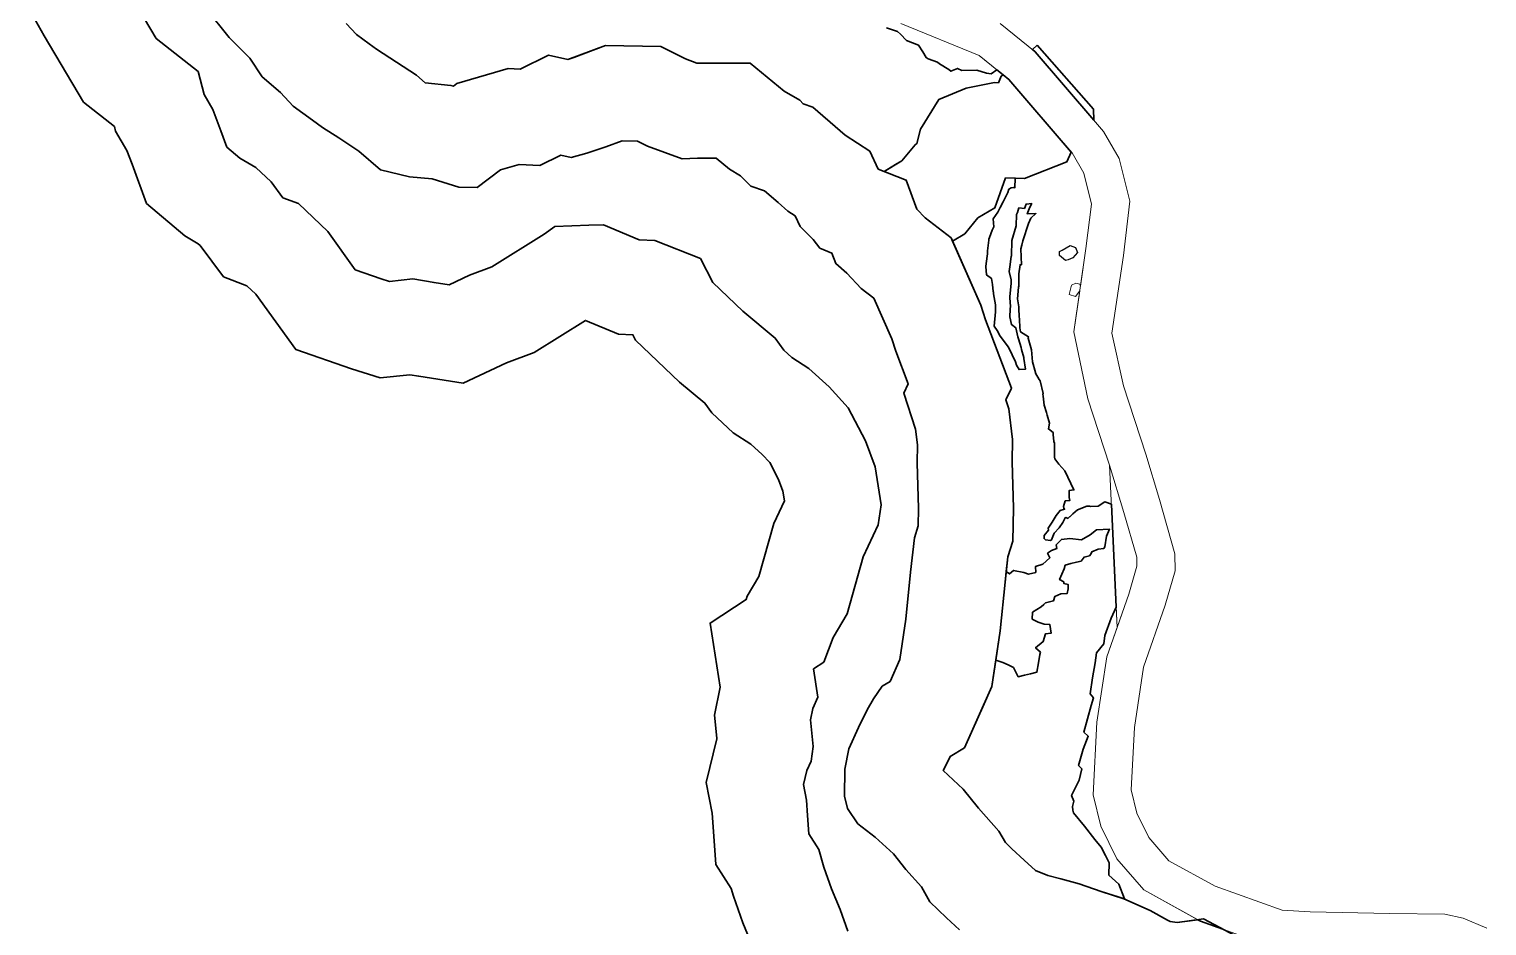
# Model space of a CAD drawing. Header units: millimetres. Extents: x 234550 to 240984, y 469077 to 474234.
# Drawn here: x 238867.9 to 239328.3, y 471406.3 to 471689.5 of the extents above; entities that cross this region are included whole.
import ezdxf

# ---------------------------------------------------------------- set-up
doc = ezdxf.new("R2010")
doc.units = ezdxf.units.MM
for name, color, linetype, lineweight in [('_proposed _Primary_road_Hatch', 7, 'Continuous', 0), ('_proposed OS-2 _hatch', 83, 'Continuous', 0), ('E1', 108, 'Continuous', 30)]:
    doc.layers.add(name, color=color, linetype=linetype, lineweight=lineweight)
doc.layers.add('_proposed Tertiary_road_Hatch', color=252, linetype='Continuous')
doc.layers.add('water', color=140, linetype='Continuous', lineweight=30, true_color=0x00cdfe)

msp = doc.modelspace()

# ---------------------------------------------------------------- linework, layer by layer
at = {"layer": '_proposed _Primary_road_Hatch'}
for points in [[(239261.35, 471399.38), (239237.89, 471407.76), (239220.01, 471417.65), (239211.41, 471427.46), (239206.42, 471437.74), (239203.95, 471447.62), (239205.13, 471470.63), (239208.25, 471491.25), (239215.2, 471511.06), (239217.8, 471519.91), (239217.73, 471522.74), (239213.6, 471536.86), (239209.16, 471551.74), (239202.26, 471572.7), (239197.83, 471593.84), (239201.69, 471620.21), (239203.46, 471634.17), (239201.02, 471644.05), (239197.28, 471650.39), (239177.35, 471673.57), (239167.91, 471681.16), (239143.21, 471691.32)], [(239174.54, 471691.23), (239185.69, 471682.27), (239207.2, 471657.2), (239212.21, 471648.68), (239215.55, 471635.21), (239213.5, 471618.03), (239209.89, 471593.42), (239213.54, 471576.8), (239220.65, 471555.21), (239224.89, 471540.94), (239229.71, 471523.74), (239229.84, 471518.43), (239226.67, 471507.54), (239219.85, 471487.97), (239217.01, 471468.88), (239215.92, 471449.22), (239217.76, 471441.86), (239221.5, 471434.15), (239227.9, 471426.84), (239242.5, 471418.84), (239263.69, 471411.25), (239272.56, 471410.68), (239297.71, 471410.17), (239315.09, 471409.96), (239320.79, 471408.73), (239328.32, 471405.55)]]:
    msp.add_lwpolyline(points, dxfattribs=at)
at = {"layer": '_proposed OS-2 _hatch'}
for points in [[(239138.67, 471689.94), (239142.14, 471688.74), (239143.06, 471687.87), (239145.01, 471685.87), (239148.78, 471684.44), (239150.15, 471682.27), (239151.25, 471680.55), (239151.84, 471680.1), (239154.82, 471679.08), (239155.47, 471678.55), (239158.4, 471676.7), (239159.03, 471676.21), (239161.07, 471677.11), (239162.51, 471676.38), (239167.2, 471676.57), (239170.32, 471675.63), (239171.75, 471675.41), (239173.55, 471676.63), (239167.91, 471681.16), (239143.21, 471691.32)], [(239209.16, 471551.74), (239202.26, 471572.7), (239197.83, 471593.84), (239199.73, 471606.82), (239198.41, 471605.01), (239196.35, 471605.72), (239197.17, 471608.63), (239198.54, 471609.27), (239199.71, 471608.92), (239199.95, 471608.3), (239201.69, 471620.21), (239203.46, 471634.17), (239201.02, 471644.05), (239197.28, 471650.39), (239197.04, 471650.66), (239195.66, 471647.6), (239182.23, 471642.37), (239179.34, 471642.44), (239179.24, 471639.38), (239178.71, 471639.49), (239178.08, 471639.42), (239177.33, 471638.9), (239177.01, 471637.93), (239175.53, 471634.97), (239174.62, 471633.15), (239173.89, 471631.72), (239172.36, 471629.54), (239172.55, 471627.02), (239172.07, 471625.98), (239171.25, 471623.64), (239171.04, 471623.17), (239171.02, 471622.85), (239170.59, 471619.46), (239170.55, 471618.53), (239170.15, 471615.46), (239170.05, 471614.52), (239170.31, 471611.91), (239171.82, 471610.71), (239172.2, 471608.86), (239172.37, 471606.67), (239172.44, 471606.43), (239172.48, 471605.93), (239173.08, 471602.4), (239173.14, 471600.24), (239172.71, 471595.65), (239173.63, 471594.33), (239174.57, 471592.56), (239177.25, 471589), (239179.39, 471584.45), (239179.72, 471583.4), (239180.58, 471581.95), (239182.55, 471582.07), (239182.07, 471585.42), (239182.03, 471585.83), (239181.36, 471588.28), (239181.17, 471588.96), (239180.41, 471591.65), (239180.13, 471592.27), (239179.56, 471595.14), (239178.12, 471596.19), (239177.67, 471598.68), (239177.65, 471599.09), (239177.87, 471602.32), (239177.77, 471602.87), (239177.67, 471605.01), (239177.77, 471605.96), (239178.07, 471609.22), (239178.08, 471610.32), (239177.38, 471612.95), (239177.6, 471614.47), (239178.03, 471617.65), (239178.12, 471617.91), (239178.29, 471622.74), (239179.62, 471627.37), (239179.74, 471630.99), (239180.02, 471631.59), (239180.52, 471633.01), (239182.27, 471632.86), (239182.79, 471634.24), (239184.57, 471634.41), (239183.92, 471633.26), (239183.13, 471631.15), (239185.89, 471631.26), (239184.23, 471629.81), (239183.59, 471628.06), (239181.75, 471622.6), (239181.43, 471621.22), (239181.1, 471620.07), (239181.29, 471615.09), (239180.9, 471615.09), (239180.52, 471612.21), (239180.46, 471608.31), (239180.43, 471607.99), (239180.05, 471604.27), (239180.5, 471601.75), (239180.46, 471601.2), (239180.6, 471598.7), (239180.74, 471597.9), (239180.77, 471595.13), (239181.02, 471593.84), (239183.53, 471592.26), (239183.43, 471591.89), (239184.46, 471588.17), (239184.8, 471584.42), (239185.7, 471581.05), (239185.71, 471580.84), (239186.96, 471578.82), (239187.25, 471578.39), (239188.18, 471574.39), (239188.11, 471574.21), (239188.16, 471573.56), (239188.54, 471570.69), (239189.2, 471568.39), (239189.46, 471567.6), (239190.17, 471565.01), (239189.83, 471563.22), (239191.29, 471562.08), (239191.35, 471561.44), (239191.51, 471559.27), (239191.7, 471558.78), (239191.78, 471554.32), (239191.9, 471553.77), (239193.13, 471552.14), (239195.06, 471550.04), (239197.9, 471543.97), (239196.43, 471543.78), (239196.43, 471541.55), (239196.55, 471540.62), (239195.14, 471540.48), (239194.63, 471538.75), (239194.65, 471538.24), (239194.93, 471537.85), (239193.54, 471537.47), (239192.3, 471535.89), (239190.98, 471533.79), (239189.73, 471531.89), (239189.88, 471531.28), (239188.53, 471529.54), (239188.44, 471528.6), (239188.87, 471528.22), (239190.46, 471528.04), (239190.85, 471528.19), (239191.68, 471530.27), (239193.27, 471531.96), (239194.43, 471533.7), (239195.11, 471535.16), (239195.48, 471535.21), (239195.99, 471534.98), (239198.98, 471537.69), (239201.99, 471538.81), (239202.83, 471538.78), (239203.16, 471538.75), (239205.59, 471538.78), (239207.61, 471540.15), (239209.72, 471539.42)]]:
    msp.add_lwpolyline(points, dxfattribs=at)
for points in [[(239217.8, 471519.91), (239217.73, 471522.74), (239213.6, 471536.86), (239209.16, 471551.74), (239211.5, 471500.52), (239215.2, 471511.06)], [(239205.13, 471470.63), (239208.25, 471491.25), (239211.5, 471500.52), (239211.21, 471506.97), (239209.62, 471503.43), (239207.7, 471498.02), (239207.33, 471495.3), (239204.99, 471492.51), (239204.56, 471489.34), (239203.77, 471484.66), (239203.06, 471479.61), (239204.06, 471478.25), (239203.33, 471475.91), (239201.05, 471467.42), (239202.43, 471466.16), (239200.83, 471462.11), (239199.34, 471456.96), (239200.34, 471455.89), (239199.53, 471452.31), (239197.14, 471447.49), (239197.9, 471445.71), (239197.39, 471444.01), (239197.54, 471442.83), (239197.77, 471441.97), (239201.25, 471437.78), (239204.49, 471433.54), (239206.44, 471431.18), (239207.91, 471428.52), (239209.04, 471426.16), (239208.91, 471422.31), (239212.09, 471419.48), (239213.9, 471414.74), (239221.92, 471411.13), (239227.43, 471408.03), (239228.28, 471407.64), (239230.53, 471407.33), (239237.07, 471408.22), (239220.01, 471417.65), (239211.41, 471427.46), (239206.42, 471437.74), (239203.95, 471447.62)]]:
    msp.add_lwpolyline(points, close=True, dxfattribs=at)
at = {"layer": '_proposed Tertiary_road_Hatch'}
msp.add_lwpolyline([(239195.23, 471616.46), (239193.32, 471618.02), (239193.31, 471619.22), (239194.19, 471619.69), (239196.73, 471621.15), (239198.38, 471620.53), (239199.05, 471618.92), (239197.53, 471617.29), (239196.02, 471616.63)], close=True, dxfattribs=at)
at = {"layer": 'E1'}
for points in [[(239126.5, 471404.62), (239124.01, 471411.41), (239121.35, 471417.98), (239118.91, 471424.79), (239117.33, 471430.43), (239114.18, 471435.38), (239113.77, 471441.18), (239113.41, 471445.97), (239112.42, 471450.93), (239113.47, 471455.31), (239114.91, 471458.32), (239115.54, 471462.89), (239114.68, 471471.35), (239115.41, 471474.96), (239117.01, 471478.52), (239115.61, 471487.42), (239118.91, 471489.58), (239121.87, 471497.4), (239126.23, 471504.8), (239131.27, 471522.85), (239136.04, 471532.89), (239137.01, 471539.3), (239135.1, 471551.23), (239132.06, 471559.44), (239126.59, 471569.93), (239120.57, 471576.49), (239114.17, 471582.31), (239108.75, 471585.8), (239106.23, 471588.13), (239103.57, 471591.92), (239093.3, 471600.41), (239083.8, 471609.52), (239079.91, 471617.03), (239065.56, 471622.74), (239060.55, 471622.92), (239049.3, 471627.64), (239044.65, 471627.62), (239033.95, 471627.18), (239030.58, 471624.74), (239014.07, 471614.41), (239006.96, 471611.74), (239000.52, 471608.71), (238995.8, 471609.45), (238989.03, 471610.63), (238981.7, 471609.83), (238979.06, 471610.66), (238970.9, 471613.49), (238962.22, 471625.6), (238952.91, 471634.42), (238948.05, 471636.25), (238944.31, 471641.22), (238939.43, 471645.83), (238934.45, 471648.78), (238930.35, 471652.24), (238928.47, 471657.39), (238925.89, 471664.11), (238923.16, 471668.83), (238921.27, 471676.06), (238907.99, 471686.54), (238898.63, 471702.42)], [(238867.87, 471695.81), (238872.66, 471687.39), (238884.99, 471666.47), (238894.8, 471658.73), (238895.17, 471657.3), (238898.73, 471651.15), (238900.37, 471646.87), (238904.91, 471634.45), (238917.02, 471624.24), (238921.26, 471621.72), (238921.85, 471621.16), (238929.31, 471611.24), (238936.68, 471608.47), (238939.51, 471605.79), (238952.06, 471588.28), (238969.65, 471582.17), (238978.72, 471579.33), (238988.07, 471580.35), (238990.91, 471579.85), (239004.95, 471577.65), (239018.63, 471584.07), (239027.44, 471587.39), (239043.6, 471597.5), (239053.99, 471593.14), (239058.58, 471592.97), (239059.44, 471591.3), (239073.34, 471578), (239081.34, 471571.37), (239083.53, 471568.27), (239090.29, 471562.01), (239095.83, 471558.43), (239099.4, 471555.2), (239101.81, 471552.57), (239104.58, 471547.24), (239105.95, 471543.57), (239106.44, 471540.49), (239103.07, 471533.4), (239098.39, 471516.65), (239094.72, 471510.41), (239094.31, 471509.33), (239082.97, 471501.91), (239086.15, 471481.63), (239084.37, 471472.83), (239085.12, 471465.53), (239085.04, 471465.38), (239081.71, 471451.55), (239083.63, 471441.92), (239083.85, 471438.98), (239084.81, 471425.67), (239089.63, 471418.07), (239090.31, 471415.67), (239093.32, 471407.28), (239096.01, 471400.62)], [(238923.74, 471695.9), (238931.01, 471686.82), (238937.57, 471680.27), (238941.52, 471674.4), (238947.22, 471669.51), (238951.3, 471665.18), (238957.41, 471660.73), (238960.5, 471658.39), (238965.64, 471655.18), (238972.04, 471650.99), (238978.88, 471645.04), (238988.05, 471642.85), (238995.13, 471642.17), (239003.6, 471639.54), (239009.36, 471639.46), (239016.71, 471645.04), (239022.69, 471646.79), (239029.15, 471646.42), (239035.78, 471649.7), (239039.1, 471648.98), (239044.08, 471650.32), (239050.05, 471652.32), (239055.14, 471654.25), (239059.99, 471654.16), (239063.21, 471652.53), (239074.17, 471648.5), (239079.02, 471648.77), (239084.86, 471648.75), (239089.1, 471645.29), (239092.62, 471643.19), (239095.86, 471639.92), (239100.13, 471638.42), (239104.43, 471634.7), (239107.56, 471632), (239109.83, 471630.53), (239111.4, 471627.12), (239115.49, 471623.07), (239117.66, 471620.28), (239121.46, 471618.78), (239122.7, 471615.46), (239126.13, 471612.47), (239130.72, 471607.6), (239134.73, 471604.5), (239140.39, 471591.69), (239141.64, 471587.78), (239145.57, 471577.43), (239144.17, 471574.49), (239147.86, 471563.16), (239148.44, 471558.2), (239148.4, 471552.5), (239148.81, 471538.14), (239148.66, 471532.58), (239147.55, 471528.88), (239146.3, 471518.03), (239144.84, 471503.12), (239142.94, 471490.42), (239139.81, 471483.47), (239137.27, 471481.97), (239134.61, 471478.03), (239132.54, 471474.53), (239129.84, 471468.89), (239126.74, 471462.19), (239125.57, 471455.79), (239125.44, 471447.26), (239126.35, 471443.31), (239129.6, 471438.53), (239135.14, 471434.31), (239140.87, 471429), (239144.84, 471424.03), (239149.7, 471418.59), (239152.4, 471413.84), (239157.67, 471408.86), (239161.74, 471404.99)], [(238923.74, 471695.9), (238931.01, 471686.82), (238937.57, 471680.27), (238941.52, 471674.4), (238947.22, 471669.51), (238951.3, 471665.18), (238957.41, 471660.73), (238960.5, 471658.39), (238965.64, 471655.18), (238972.04, 471650.99), (238978.88, 471645.04), (238988.05, 471642.85), (238995.13, 471642.17), (239003.6, 471639.54), (239009.36, 471639.46), (239016.71, 471645.04), (239022.69, 471646.79), (239029.15, 471646.42), (239035.78, 471649.7), (239039.1, 471648.98), (239044.08, 471650.32), (239050.05, 471652.32), (239055.14, 471654.25), (239059.99, 471654.16), (239063.21, 471652.53), (239074.17, 471648.5), (239079.02, 471648.77), (239084.86, 471648.75), (239089.1, 471645.29), (239092.62, 471643.19), (239095.86, 471639.92), (239100.13, 471638.42), (239104.43, 471634.7), (239107.56, 471632), (239109.83, 471630.53), (239111.4, 471627.12), (239115.49, 471623.07), (239117.66, 471620.28), (239121.46, 471618.78), (239122.7, 471615.46), (239126.13, 471612.47), (239130.72, 471607.6), (239134.73, 471604.5), (239140.39, 471591.69), (239141.64, 471587.78), (239145.57, 471577.43), (239144.17, 471574.49), (239147.86, 471563.16), (239148.44, 471558.2), (239148.4, 471552.5), (239148.81, 471538.14), (239148.66, 471532.58), (239147.55, 471528.88), (239146.3, 471518.03), (239144.84, 471503.12), (239142.94, 471490.42), (239139.81, 471483.47), (239137.27, 471481.97), (239134.61, 471478.03), (239132.54, 471474.53), (239129.84, 471468.89), (239126.74, 471462.19), (239125.57, 471455.79), (239125.44, 471447.26), (239126.35, 471443.31), (239129.6, 471438.53), (239135.14, 471434.31), (239140.87, 471429), (239144.84, 471424.03), (239149.7, 471418.59), (239152.4, 471413.84), (239157.67, 471408.86), (239161.74, 471404.99)], [(239144.94, 471641.78), (239136.06, 471645.28), (239133.45, 471650.95), (239125.62, 471656.05), (239115.44, 471664.84), (239112.34, 471665.93), (239111.26, 471667.02), (239106.33, 471669.94), (239095.59, 471678.71), (239078.77, 471678.77), (239075.2, 471680.08), (239067.4, 471684.03), (239049.9, 471684.35), (239038.01, 471679.92), (239031.92, 471681.26), (239022.95, 471676.82), (239019.23, 471677.03), (239002.98, 471672.28), (239001.92, 471671.48), (239001.09, 471671.74), (238993.01, 471672.51), (238990.18, 471674.97), (238981.8, 471680.45), (238977.54, 471683.12), (238975.29, 471684.82), (238971.22, 471687.78), (238967.98, 471691.23)], [(239250.46, 471402.34), (239238.84, 471408.46), (239230.53, 471407.33), (239228.28, 471407.64), (239227.43, 471408.03), (239221.92, 471411.13), (239213.64, 471414.86), (239206.53, 471417.18), (239199.53, 471419.58), (239193.71, 471421.14), (239189.63, 471422.21), (239185.71, 471423.77), (239182.13, 471427), (239178.31, 471430.63), (239176.27, 471432.56), (239174.2, 471436.2), (239167.77, 471443.4), (239162.92, 471449.47), (239156.61, 471455.31), (239156.99, 471456.12), (239158.76, 471459.82), (239163.28, 471462.49), (239172, 471481.9), (239174.62, 471499.43), (239176.13, 471514.84), (239177.05, 471522.82), (239178.54, 471527.82), (239178.82, 471538.17), (239178.4, 471552.81), (239178.45, 471559.84), (239177.31, 471569.61), (239176.4, 471572.39), (239178.16, 471576.08), (239169.97, 471597.68), (239168.48, 471602.35), (239159.09, 471623.59), (239150.93, 471629.9), (239148.31, 471632.68), (239144.94, 471641.78), (239136.06, 471645.28), (239133.45, 471650.95), (239125.62, 471656.05), (239124.04, 471657.4), (239115.44, 471664.84), (239112.34, 471665.93), (239111.26, 471667.02), (239106.33, 471669.94), (239095.59, 471678.71), (239078.77, 471678.77), (239075.2, 471680.08), (239067.4, 471684.03), (239049.9, 471684.35), (239039.96, 471680.57), (239038.01, 471679.92), (239031.92, 471681.26), (239022.95, 471676.82), (239019.23, 471677.03), (239002.98, 471672.28), (239001.92, 471671.48), (239001.09, 471671.74), (238993.01, 471672.51), (238990.18, 471674.97), (238981.8, 471680.45), (238977.54, 471683.12), (238975.29, 471684.82), (238971.22, 471687.78), (238967.98, 471691.23)], [(239138.67, 471689.94), (239142.14, 471688.74), (239143.06, 471687.87), (239145.01, 471685.87), (239148.78, 471684.44), (239150.15, 471682.27), (239151.25, 471680.55), (239151.84, 471680.1), (239154.82, 471679.08), (239155.47, 471678.55), (239158.4, 471676.7), (239159.03, 471676.21), (239161.07, 471677.11), (239162.51, 471676.38), (239167.2, 471676.57), (239170.32, 471675.63), (239171.75, 471675.41), (239173.55, 471676.63), (239175.5, 471675.06)], [(238990.18, 471674.97), (238981.8, 471680.45)], [(239049.9, 471684.35), (239039.96, 471680.57), (239038.01, 471679.92)], [(239106.33, 471669.94), (239095.59, 471678.71)], [(239144.94, 471641.78), (239148.31, 471632.68), (239150.93, 471629.9), (239159.09, 471623.59), (239159.55, 471622.56), (239163.4, 471624.86), (239167.52, 471629.87), (239172.87, 471633.04), (239176.29, 471642.51), (239182.23, 471642.37), (239195.66, 471647.6), (239197.04, 471650.66), (239177.35, 471673.57), (239175.5, 471675.06), (239174.95, 471674.63), (239174.02, 471672.58), (239172.81, 471672.61), (239163.83, 471670.87), (239155.23, 471667.32), (239149.45, 471657.92), (239148.27, 471653.34), (239147.69, 471652.99), (239143.54, 471647.94), (239141.55, 471646.75), (239137.97, 471644.53)], [(239174.02, 471672.58), (239174.95, 471674.63)], [(239125.62, 471656.05), (239124.04, 471657.4), (239115.44, 471664.84)], [(239137.97, 471644.53), (239143.54, 471647.94), (239147.69, 471652.99)], [(239244.94, 471405.24), (239237.89, 471407.76), (239237.07, 471408.22), (239230.53, 471407.33), (239228.28, 471407.64), (239227.43, 471408.03), (239221.92, 471411.13), (239213.64, 471414.86), (239206.53, 471417.18), (239199.53, 471419.58), (239193.71, 471421.14), (239189.63, 471422.21), (239185.71, 471423.77), (239182.13, 471427), (239178.31, 471430.63), (239176.27, 471432.56), (239174.2, 471436.2), (239167.77, 471443.4), (239162.92, 471449.47), (239156.61, 471455.31), (239156.99, 471456.12), (239158.76, 471459.82), (239163.28, 471462.49), (239172, 471481.9), (239174.62, 471499.43), (239176.13, 471514.84), (239177.05, 471522.82), (239178.54, 471527.82), (239178.82, 471538.17), (239178.4, 471552.81), (239178.45, 471559.84), (239177.31, 471569.61), (239176.4, 471572.39), (239178.16, 471576.08), (239169.97, 471597.68), (239168.48, 471602.35), (239159.09, 471623.59)]]:
    msp.add_lwpolyline(points, dxfattribs=at)
for points in [[(239186.24, 471684.45), (239184.77, 471683.01), (239185.69, 471682.27), (239204.19, 471660.71), (239204.03, 471664.19)], [(239200.83, 471462.11), (239202.43, 471466.16), (239201.05, 471467.42), (239203.33, 471475.91), (239204.06, 471478.25), (239203.06, 471479.61), (239203.77, 471484.66), (239204.56, 471489.34), (239204.99, 471492.51), (239207.33, 471495.3), (239207.7, 471498.02), (239209.62, 471503.43), (239211.21, 471506.97), (239209.72, 471539.42), (239207.61, 471540.15), (239205.59, 471538.78), (239203.16, 471538.75), (239202.83, 471538.78), (239201.99, 471538.81), (239198.98, 471537.69), (239197.52, 471536.37), (239195.99, 471534.98), (239195.48, 471535.21), (239195.11, 471535.16), (239194.43, 471533.7), (239193.27, 471531.96), (239191.68, 471530.27), (239190.85, 471528.19), (239190.46, 471528.04), (239188.87, 471528.22), (239188.44, 471528.6), (239188.53, 471529.54), (239189.88, 471531.28), (239189.73, 471531.89), (239190.98, 471533.79), (239192.3, 471535.89), (239193.54, 471537.47), (239194.93, 471537.85), (239194.65, 471538.24), (239194.63, 471538.75), (239195.14, 471540.48), (239196.55, 471540.62), (239196.43, 471541.55), (239196.43, 471543.78), (239197.9, 471543.97), (239195.06, 471550.04), (239193.13, 471552.14), (239191.9, 471553.77), (239191.78, 471554.32), (239191.7, 471558.78), (239191.51, 471559.27), (239191.35, 471561.44), (239191.29, 471562.08), (239189.83, 471563.22), (239190.17, 471565.01), (239189.46, 471567.6), (239189.2, 471568.39), (239188.54, 471570.69), (239188.16, 471573.56), (239188.11, 471574.21), (239188.18, 471574.39), (239187.25, 471578.39), (239186.96, 471578.82), (239185.71, 471580.84), (239185.7, 471581.05), (239184.8, 471584.42), (239184.46, 471588.17), (239183.43, 471591.89), (239183.53, 471592.26), (239181.02, 471593.84), (239180.77, 471595.13), (239180.74, 471597.9), (239180.6, 471598.7), (239180.46, 471601.2), (239180.5, 471601.75), (239180.05, 471604.27), (239180.43, 471607.99), (239180.46, 471608.31), (239180.52, 471612.21), (239180.9, 471615.09), (239181.29, 471615.09), (239181.1, 471620.07), (239181.43, 471621.22), (239181.75, 471622.6), (239183.59, 471628.06), (239184.23, 471629.81), (239185.89, 471631.26), (239183.13, 471631.15), (239183.92, 471633.26), (239184.57, 471634.41), (239182.79, 471634.24), (239182.27, 471632.86), (239180.52, 471633.01), (239180.02, 471631.59), (239179.74, 471630.99), (239179.62, 471627.37), (239178.29, 471622.74), (239178.12, 471617.91), (239178.03, 471617.65), (239177.6, 471614.47), (239177.38, 471612.95), (239178.08, 471610.32), (239178.07, 471609.22), (239177.77, 471605.96), (239177.67, 471605.01), (239177.77, 471602.87), (239177.87, 471602.32), (239177.65, 471599.09), (239177.67, 471598.68), (239178.12, 471596.19), (239179.56, 471595.14), (239180.13, 471592.27), (239180.41, 471591.65), (239181.17, 471588.96), (239181.36, 471588.28), (239182.03, 471585.83), (239182.07, 471585.42), (239182.55, 471582.07), (239180.58, 471581.95), (239179.72, 471583.4), (239179.39, 471584.45), (239178.35, 471586.66), (239177.25, 471589), (239174.57, 471592.56), (239173.63, 471594.33), (239172.71, 471595.65), (239173.14, 471600.24), (239173.08, 471602.4), (239172.48, 471605.93), (239172.44, 471606.43), (239172.37, 471606.67), (239172.2, 471608.86), (239171.82, 471610.71), (239170.31, 471611.91), (239170.05, 471614.52), (239170.15, 471615.46), (239170.55, 471618.53), (239170.59, 471619.46), (239171.02, 471622.85), (239171.04, 471623.17), (239171.25, 471623.64), (239172.07, 471625.98), (239172.55, 471627.02), (239172.36, 471629.54), (239173.89, 471631.72), (239174.62, 471633.15), (239175.53, 471634.97), (239177.01, 471637.93), (239177.33, 471638.9), (239178.08, 471639.42), (239178.71, 471639.49), (239179.24, 471639.38), (239179.34, 471642.44), (239176.29, 471642.51), (239172.87, 471633.04), (239167.52, 471629.87), (239163.4, 471624.86), (239159.55, 471622.56), (239168.48, 471602.35), (239169.97, 471597.68), (239178.16, 471576.08), (239176.4, 471572.39), (239177.31, 471569.61), (239178.45, 471559.84), (239178.4, 471552.81), (239178.82, 471538.17), (239178.54, 471527.82), (239177.05, 471522.82), (239176.51, 471518.15), (239177.56, 471517.46), (239178.81, 471518.55), (239182.1, 471517.93), (239183.57, 471517.38), (239185.85, 471517.92), (239185.79, 471519.79), (239188.1, 471520.56), (239190.28, 471522.52), (239189.57, 471523.95), (239190.83, 471524.85), (239192.44, 471525.45), (239192.28, 471526.58), (239193.95, 471528.33), (239196.61, 471528.62), (239200.26, 471528.18), (239200.29, 471528.18), (239203.06, 471529.79), (239204.97, 471531.37), (239209.1, 471531.57), (239208.13, 471529.36), (239207.65, 471525.99), (239207.33, 471525.51), (239205.58, 471525.22), (239203.58, 471524.43), (239203.18, 471523.65), (239202.78, 471523.1), (239201.12, 471522.75), (239200.17, 471521.45), (239198.73, 471521.17), (239196.94, 471520.68), (239195.15, 471520.18), (239194.79, 471519.07), (239193.38, 471515.62), (239194.74, 471514.92), (239194.74, 471514.38), (239196.1, 471514.09), (239196.03, 471512.74), (239195.79, 471511.27), (239193.77, 471511.1), (239191.83, 471510.35), (239191.39, 471508.89), (239188.94, 471508.28), (239188.33, 471507.77), (239187.51, 471507.01), (239184.79, 471505.35), (239184.71, 471503.15), (239186.59, 471502.16), (239188.44, 471501.61), (239190.29, 471501.43), (239190.67, 471498.72), (239188.9, 471498.48), (239188.16, 471496.07), (239185.79, 471494.09), (239187.3, 471492.76), (239187.13, 471492.01), (239186.67, 471489.33), (239186.17, 471486.39), (239184.2, 471485.9), (239182.23, 471485.41), (239180.28, 471484.96), (239178.79, 471487.93), (239177.12, 471488.69), (239175.46, 471489.45), (239173.24, 471490.22), (239172, 471481.9), (239169.52, 471476.38), (239163.28, 471462.49), (239158.76, 471459.82), (239156.99, 471456.12), (239156.61, 471455.31), (239162.92, 471449.47), (239167.77, 471443.4), (239174.2, 471436.2), (239176.27, 471432.56), (239178.31, 471430.63), (239182.13, 471427), (239185.71, 471423.77), (239189.63, 471422.21), (239193.71, 471421.14), (239199.53, 471419.58), (239206.53, 471417.18), (239213.89, 471414.78), (239212.09, 471419.48), (239208.91, 471422.31), (239209.04, 471426.16), (239207.91, 471428.52), (239206.44, 471431.18), (239204.49, 471433.54), (239201.25, 471437.78), (239197.77, 471441.97), (239197.54, 471442.83), (239197.39, 471444.01), (239197.9, 471445.71), (239197.14, 471447.49), (239199.53, 471452.31), (239200.34, 471455.89), (239199.34, 471456.96)], [(239196.03, 471512.74), (239196.1, 471514.09), (239194.74, 471514.38), (239194.74, 471514.92), (239193.38, 471515.62), (239194.79, 471519.07), (239195.15, 471520.18), (239196.94, 471520.68), (239198.73, 471521.17), (239200.17, 471521.45), (239201.12, 471522.75), (239202.78, 471523.1), (239203.18, 471523.65), (239203.58, 471524.43), (239205.58, 471525.22), (239207.33, 471525.51), (239207.65, 471525.99), (239208.13, 471529.36), (239209.1, 471531.57), (239204.97, 471531.37), (239203.06, 471529.79), (239200.28, 471528.17), (239196.61, 471528.62), (239193.95, 471528.33), (239192.28, 471526.58), (239192.44, 471525.45), (239190.83, 471524.85), (239189.57, 471523.95), (239190.28, 471522.52), (239188.1, 471520.56), (239185.79, 471519.79), (239185.85, 471517.92), (239183.57, 471517.38), (239182.1, 471517.93), (239178.81, 471518.55), (239177.56, 471517.46), (239176.51, 471518.15), (239176.13, 471514.84), (239174.62, 471499.43), (239173.24, 471490.22), (239175.46, 471489.45), (239177.12, 471488.69), (239178.79, 471487.93), (239180.28, 471484.96), (239182.23, 471485.41), (239184.2, 471485.9), (239186.17, 471486.39), (239186.67, 471489.33), (239187.13, 471492.01), (239187.3, 471492.76), (239185.79, 471494.09), (239188.16, 471496.07), (239188.9, 471498.48), (239190.67, 471498.72), (239190.29, 471501.43), (239188.44, 471501.61), (239186.59, 471502.16), (239184.71, 471503.15), (239184.79, 471505.35), (239187.51, 471507.01), (239188.33, 471507.77), (239188.94, 471508.28), (239191.39, 471508.89), (239191.83, 471510.35), (239193.77, 471511.1), (239195.79, 471511.27)]]:
    msp.add_lwpolyline(points, close=True, dxfattribs=at)
at = {"layer": 'water'}
for points in [[(238898.63, 471702.42), (238907.99, 471686.54), (238921.27, 471676.06), (238923.16, 471668.83), (238925.89, 471664.11), (238928.47, 471657.39), (238930.35, 471652.24), (238934.45, 471648.78), (238939.43, 471645.83), (238944.31, 471641.22), (238948.05, 471636.25), (238952.91, 471634.42), (238962.22, 471625.6), (238970.9, 471613.49), (238979.06, 471610.66), (238981.7, 471609.83), (238989.03, 471610.63), (238995.8, 471609.45), (239000.52, 471608.71), (239006.96, 471611.74), (239014.07, 471614.41), (239030.58, 471624.74), (239033.95, 471627.18), (239044.65, 471627.62), (239049.3, 471627.64), (239060.55, 471622.92), (239065.56, 471622.74), (239079.91, 471617.03), (239083.8, 471609.52), (239093.3, 471600.41), (239103.57, 471591.92), (239106.23, 471588.13), (239108.75, 471585.8), (239114.17, 471582.31), (239120.57, 471576.49), (239126.59, 471569.93), (239132.06, 471559.44), (239135.1, 471551.23), (239137.01, 471539.3), (239136.04, 471532.89), (239131.27, 471522.85), (239126.23, 471504.8), (239121.87, 471497.4), (239118.91, 471489.58), (239115.61, 471487.42), (239117.01, 471478.52), (239115.41, 471474.96), (239114.68, 471471.35), (239115.54, 471462.89), (239114.91, 471458.32), (239113.47, 471455.31), (239112.42, 471450.93), (239113.41, 471445.97), (239113.77, 471441.18), (239114.18, 471435.38), (239117.33, 471430.43), (239118.91, 471424.79), (239121.35, 471417.98), (239124.01, 471411.41), (239126.5, 471404.62)], [(239161.74, 471404.99), (239157.67, 471408.86), (239152.4, 471413.84), (239149.7, 471418.59), (239144.84, 471424.03), (239140.87, 471429), (239135.14, 471434.31), (239129.6, 471438.53), (239126.35, 471443.31), (239125.44, 471447.26), (239125.57, 471455.79), (239126.74, 471462.19), (239129.84, 471468.89), (239132.54, 471474.53), (239134.61, 471478.03), (239137.27, 471481.97), (239139.81, 471483.47), (239142.94, 471490.42), (239144.84, 471503.12), (239146.3, 471518.03), (239147.55, 471528.88), (239148.66, 471532.58), (239148.81, 471538.14), (239148.4, 471552.5), (239148.44, 471558.2), (239147.86, 471563.16), (239144.17, 471574.49), (239145.57, 471577.43), (239141.64, 471587.78), (239140.39, 471591.69), (239134.73, 471604.5), (239130.72, 471607.6), (239126.13, 471612.47), (239122.7, 471615.46), (239121.46, 471618.78), (239117.66, 471620.28), (239115.49, 471623.07), (239111.4, 471627.12), (239109.83, 471630.53), (239107.56, 471632), (239104.43, 471634.7), (239100.13, 471638.42), (239095.86, 471639.92), (239092.62, 471643.19), (239089.1, 471645.29), (239084.86, 471648.75), (239079.02, 471648.77), (239074.17, 471648.5), (239063.21, 471652.53), (239059.99, 471654.16), (239055.14, 471654.25), (239050.05, 471652.32), (239044.08, 471650.32), (239039.1, 471648.98), (239035.78, 471649.7), (239029.15, 471646.42), (239022.69, 471646.79), (239016.71, 471645.04), (239009.36, 471639.46), (239003.6, 471639.54), (238995.13, 471642.17), (238988.05, 471642.85), (238978.88, 471645.04), (238972.04, 471650.99), (238965.64, 471655.18), (238960.5, 471658.39), (238957.41, 471660.73), (238951.3, 471665.18), (238947.22, 471669.51), (238941.52, 471674.4), (238937.57, 471680.27), (238931.01, 471686.82), (238923.74, 471695.9)]]:
    msp.add_lwpolyline(points, dxfattribs=at)

doc.saveas('drawing.dxf')
